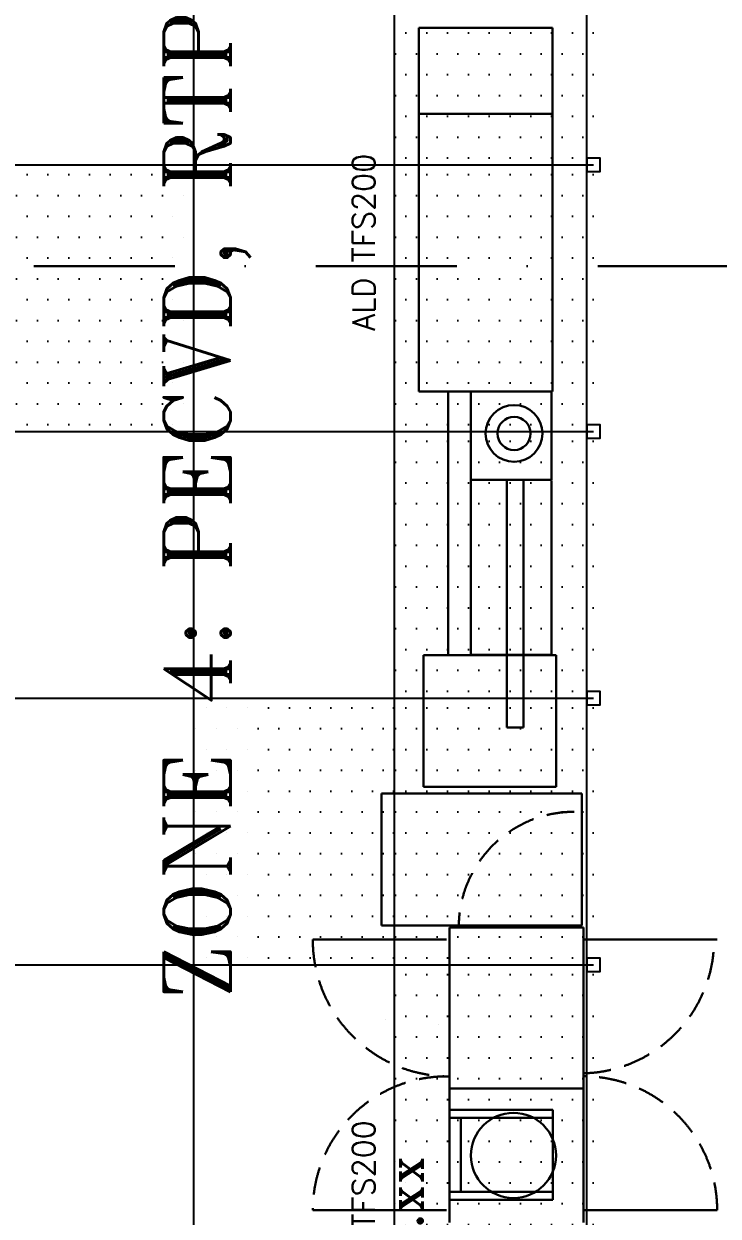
# Model space of a CAD drawing. Header units: millimetres. Extents: x -15291 to 293567, y -98510 to 49398.
# Drawn here: x 27745 to 30872, y 19969 to 25334 of the extents above; entities that cross this region are included whole.
import ezdxf

# ---------------------------------------------------------------- set-up
doc = ezdxf.new("R2010")
doc.units = ezdxf.units.MM
doc.header["$LTSCALE"] = 50
doc.header["$MEASUREMENT"] = 0
for name, pattern in [('AUSGEZOGEN', [0]), ('HIDDEN', [0.375, 0.25, -0.125]), ('STRICHPUNKT', [25.4, 12.7, -6.35, 0, -6.35])]:
    doc.linetypes.add(name, pattern=pattern)
for name, color, linetype in [('AXEN', 3, 'STRICHPUNKT'), ('EL01', 7, 'AUSGEZOGEN'), ('EQUIP1', 7, 'AUSGEZOGEN'), ('FFU', 4, 'CONTINUOUS'), ('RASTER', 30, 'AUSGEZOGEN'), ('RW01', 4, 'AUSGEZOGEN'), ('RWTEXT', 7, 'CONTINUOUS')]:
    doc.layers.add(name, color=color, linetype=linetype)
doc.styles.add('ROMANS8', font='ROMANS.SHX')
doc.styles.add('ROMANT', font='romant', dxfattribs={"height": 400})

msp = doc.modelspace()

# ---------------------------------------------------------------- hatches: boundary and pattern name
at = {"layer": 'FFU'}
h = msp.add_hatch(dxfattribs=at)
h.set_pattern_fill('DOTS,_I', color=256, scale=1500, style=2)
h.set_pattern_definition([(0, (-19800, -4800), (46.875, 93.75), [0, -93.75])])
h.paths.add_polyline_path([(29410, 24700), (30310, 24700), (30310, 25900), (29410, 25900)])
h = msp.add_hatch(dxfattribs=at)
h.set_pattern_fill('DOTS,_I', color=256, scale=1500, style=2)
h.set_pattern_definition([(0, (-21600, -6000), (46.875, 93.75), [0, -93.75])])
h.paths.add_polyline_path([(27610, 23500), (28510, 23500), (28510, 24700), (27610, 24700)])
h = msp.add_hatch(dxfattribs=at)
h.set_pattern_fill('DOTS,_I', color=256, scale=1500, style=2)
h.set_pattern_definition([(0, (-19800, -6000), (46.875, 93.75), [0, -93.75])])
h.paths.add_polyline_path([(29410, 23500), (30310, 23500), (30310, 24700), (29410, 24700)])
h = msp.add_hatch(dxfattribs=at)
h.set_pattern_fill('DOTS,_I', color=256, scale=1500, style=2)
h.set_pattern_definition([(0, (-19800, -7200), (46.875, 93.75), [0, -93.75])])
h.paths.add_polyline_path([(29410, 22300), (30310, 22300), (30310, 23500), (29410, 23500)])
h = msp.add_hatch(dxfattribs=at)
h.set_pattern_fill('DOTS,_I', color=256, scale=1500, style=2)
h.set_pattern_definition([(0, (-20700, -8400), (46.875, 93.75), [0, -93.75])])
h.paths.add_polyline_path([(28510, 21100), (29410, 21100), (29410, 22300), (28510, 22300)])
h = msp.add_hatch(dxfattribs=at)
h.set_pattern_fill('DOTS,_I', color=256, scale=1500, style=2)
h.set_pattern_definition([(0, (-19800, -8400), (46.875, 93.75), [0, -93.75])])
h.paths.add_polyline_path([(29410, 21100), (30310, 21100), (30310, 22300), (29410, 22300)])
h = msp.add_hatch(dxfattribs=at)
h.set_pattern_fill('DOTS,_I', color=256, scale=1500, style=2)
h.set_pattern_definition([(0, (-19800, -9600), (46.875, 93.75), [0, -93.75])])
h.paths.add_polyline_path([(29410, 19900), (30310, 19900), (30310, 21100), (29410, 21100)])

# ---------------------------------------------------------------- linework, layer by layer
at = {"layer": 'AXEN', "linetype": 'STRICHPUNKT', "lineweight": 30}
msp.add_line((2387.8, 24243.7), (56565, 24243.7), dxfattribs=at)
at = {"layer": 'EL01', "color": 0, "linetype": 'Continuous', "lineweight": 30}
for p, q in [((29523.6, 25316.4), (30126.2, 25316.4)), ((29523.6, 25316.4), (29523.6, 23679.8)), ((30126.2, 25316.4), (30126.2, 23679.8)), ((29523.6, 24929.9), (30126.2, 24929.9)), ((29523.6, 23679.8), (30126.2, 23679.8)), ((29758.7, 23682), (29758.7, 23282.5)), ((30121.3, 23682), (30121.3, 23282.5)), ((29758.7, 22494.6), (29758.7, 23283.6)), ((29758.7, 23282.5), (30121.3, 23282.5)), ((30121.3, 22494.6), (30121.3, 23279)), ((29544.4, 22493.5), (29544.4, 21900.7)), ((29544.4, 22493.5), (30142.1, 22493.5)), ((29758.7, 22494.6), (30121.3, 22494.6)), ((30142.1, 22493.5), (30142.1, 21900.7)), ((29995.4, 22167.8), (29920.7, 22167.8)), ((29544.4, 21900.7), (30142.1, 21900.7)), ((29355.8, 21871.3), (29355.8, 21277.2)), ((30257.6, 21871.3), (29355.8, 21871.3)), ((30257.6, 21871.3), (30257.6, 21277.2)), ((30257.6, 21277.2), (29355.8, 21277.2))]:
    msp.add_line(p, q, dxfattribs=at)
at = {"layer": 'EL01', "color": 30, "linetype": 'Continuous', "lineweight": 30}
msp.add_line((29656.3, 22495.4), (29656.3, 23673.4), dxfattribs=at)
at = {"layer": 'EL01', "linetype": 'Continuous', "lineweight": 30}
for p, q in [((29920.7, 23277.9), (29920.7, 22167.8)), ((29995.4, 23277.9), (29995.4, 22167.8)), ((29662.4, 19940.8), (29662.4, 21268.3)), ((30264.9, 21268.3), (29662.4, 21268.3)), ((30264.9, 19940.8), (30264.9, 21268.3)), ((29046.3, 21213.6), (29648.7, 21213.6)), ((30264.9, 21213.6), (30867.4, 21213.6)), ((30264.9, 20543), (29662.4, 20543)), ((30128, 20447.2), (29662.4, 20447.2)), ((30128, 20042.4), (30128, 20447.2)), ((30128, 20411.2), (29662.4, 20411.2)), ((29713, 20084.7), (29713, 20407.2)), ((30128, 20078.4), (29662.4, 20078.4)), ((30128, 20042.4), (29662.4, 20042.4)), ((29046.3, 19995.5), (29648.7, 19995.5)), ((30264.9, 19995.5), (30867.4, 19995.5))]:
    msp.add_line(p, q, dxfattribs=at)
for centre, radius in [((29952.7, 23491.1), 127.9), ((29952.7, 23491.1), 74.6), ((29950, 20241.9), 191.6)]:
    msp.add_circle(centre, radius, dxfattribs=at)
at = {"layer": 'EL01', "linetype": 'HIDDEN', "lineweight": 30, "ltscale": 10}
for centre, radius, start, end in [((30223.8, 21268.3), 520.1, 90, 180), ((29662.4, 21213.6), 616.2, 180, 270), ((30251.2, 21213.6), 602.3, 271.3026, 0), ((29648.7, 19995.5), 602.2, 90, 180), ((30264.9, 19995.5), 602.5, 0, 90)]:
    msp.add_arc(centre, radius, start, end, dxfattribs=at)
at = {"layer": 'EQUIP1', "color": 6}
msp.add_line((29371.8, 20853.1), (29371.8, 20853.1), dxfattribs=at)
at = {"layer": 'EQUIP1'}
msp.add_line((29610.9, 20832.4), (29610.9, 20832.4), dxfattribs=at)
at = {"layer": 'RASTER'}
for p, q in [((28510, 18700), (28510, 31900)), ((29414, 18694.6), (29414, 31894.6)), ((26710, 24700), (30310, 24700)), ((26710, 23500), (30310, 23500)), ((26710, 22300), (30310, 22300)), ((26710, 21100), (30310, 21100))]:
    msp.add_line(p, q, dxfattribs=at)
at = {"layer": 'RW01'}
msp.add_line((30280, 18730), (30280, 31900.9), dxfattribs=at)
at = {"layer": 'RW01', "flags": 128}
for points in [[(30280, 24670), (30340, 24670), (30340, 24730), (30280, 24730)], [(30280, 23470), (30340, 23470), (30340, 23530), (30280, 23530)], [(30280, 22270), (30340, 22270), (30340, 22330), (30280, 22330)], [(30280, 21070), (30340, 21070), (30340, 21130), (30280, 21130)]]:
    msp.add_lwpolyline(points, close=True, dxfattribs=at)

# ---------------------------------------------------------------- texts
at = {"layer": 'EL01', "linetype": 'STRICHPUNKT', "lineweight": 30, "attachment_point": 1, "rotation": 90, "style": 'ROMANS8'}
for s, insert, char_height, width in [('{\\C7;ALD TFS200}', (29225.2, 23952.5), 100, 1732.73), ('{\\C7;ALD TFS200}', (29225.2, 19602.8), 100, 1732.73), ('{\\Fromant|c0;\\C7;4.xx}', (29390.9, 19783.3), 150, 147.79)]:
    msp.add_mtext(s, dxfattribs=dict(at, insert=insert, char_height=char_height, width=width))
at = {"layer": 'RWTEXT', "style": 'ROMANT'}
msp.add_text('ZONE 4: PECVD, RTP, PVD', height=300, rotation=90, dxfattribs=at).set_placement((28675, 20940))

doc.saveas('drawing.dxf')
